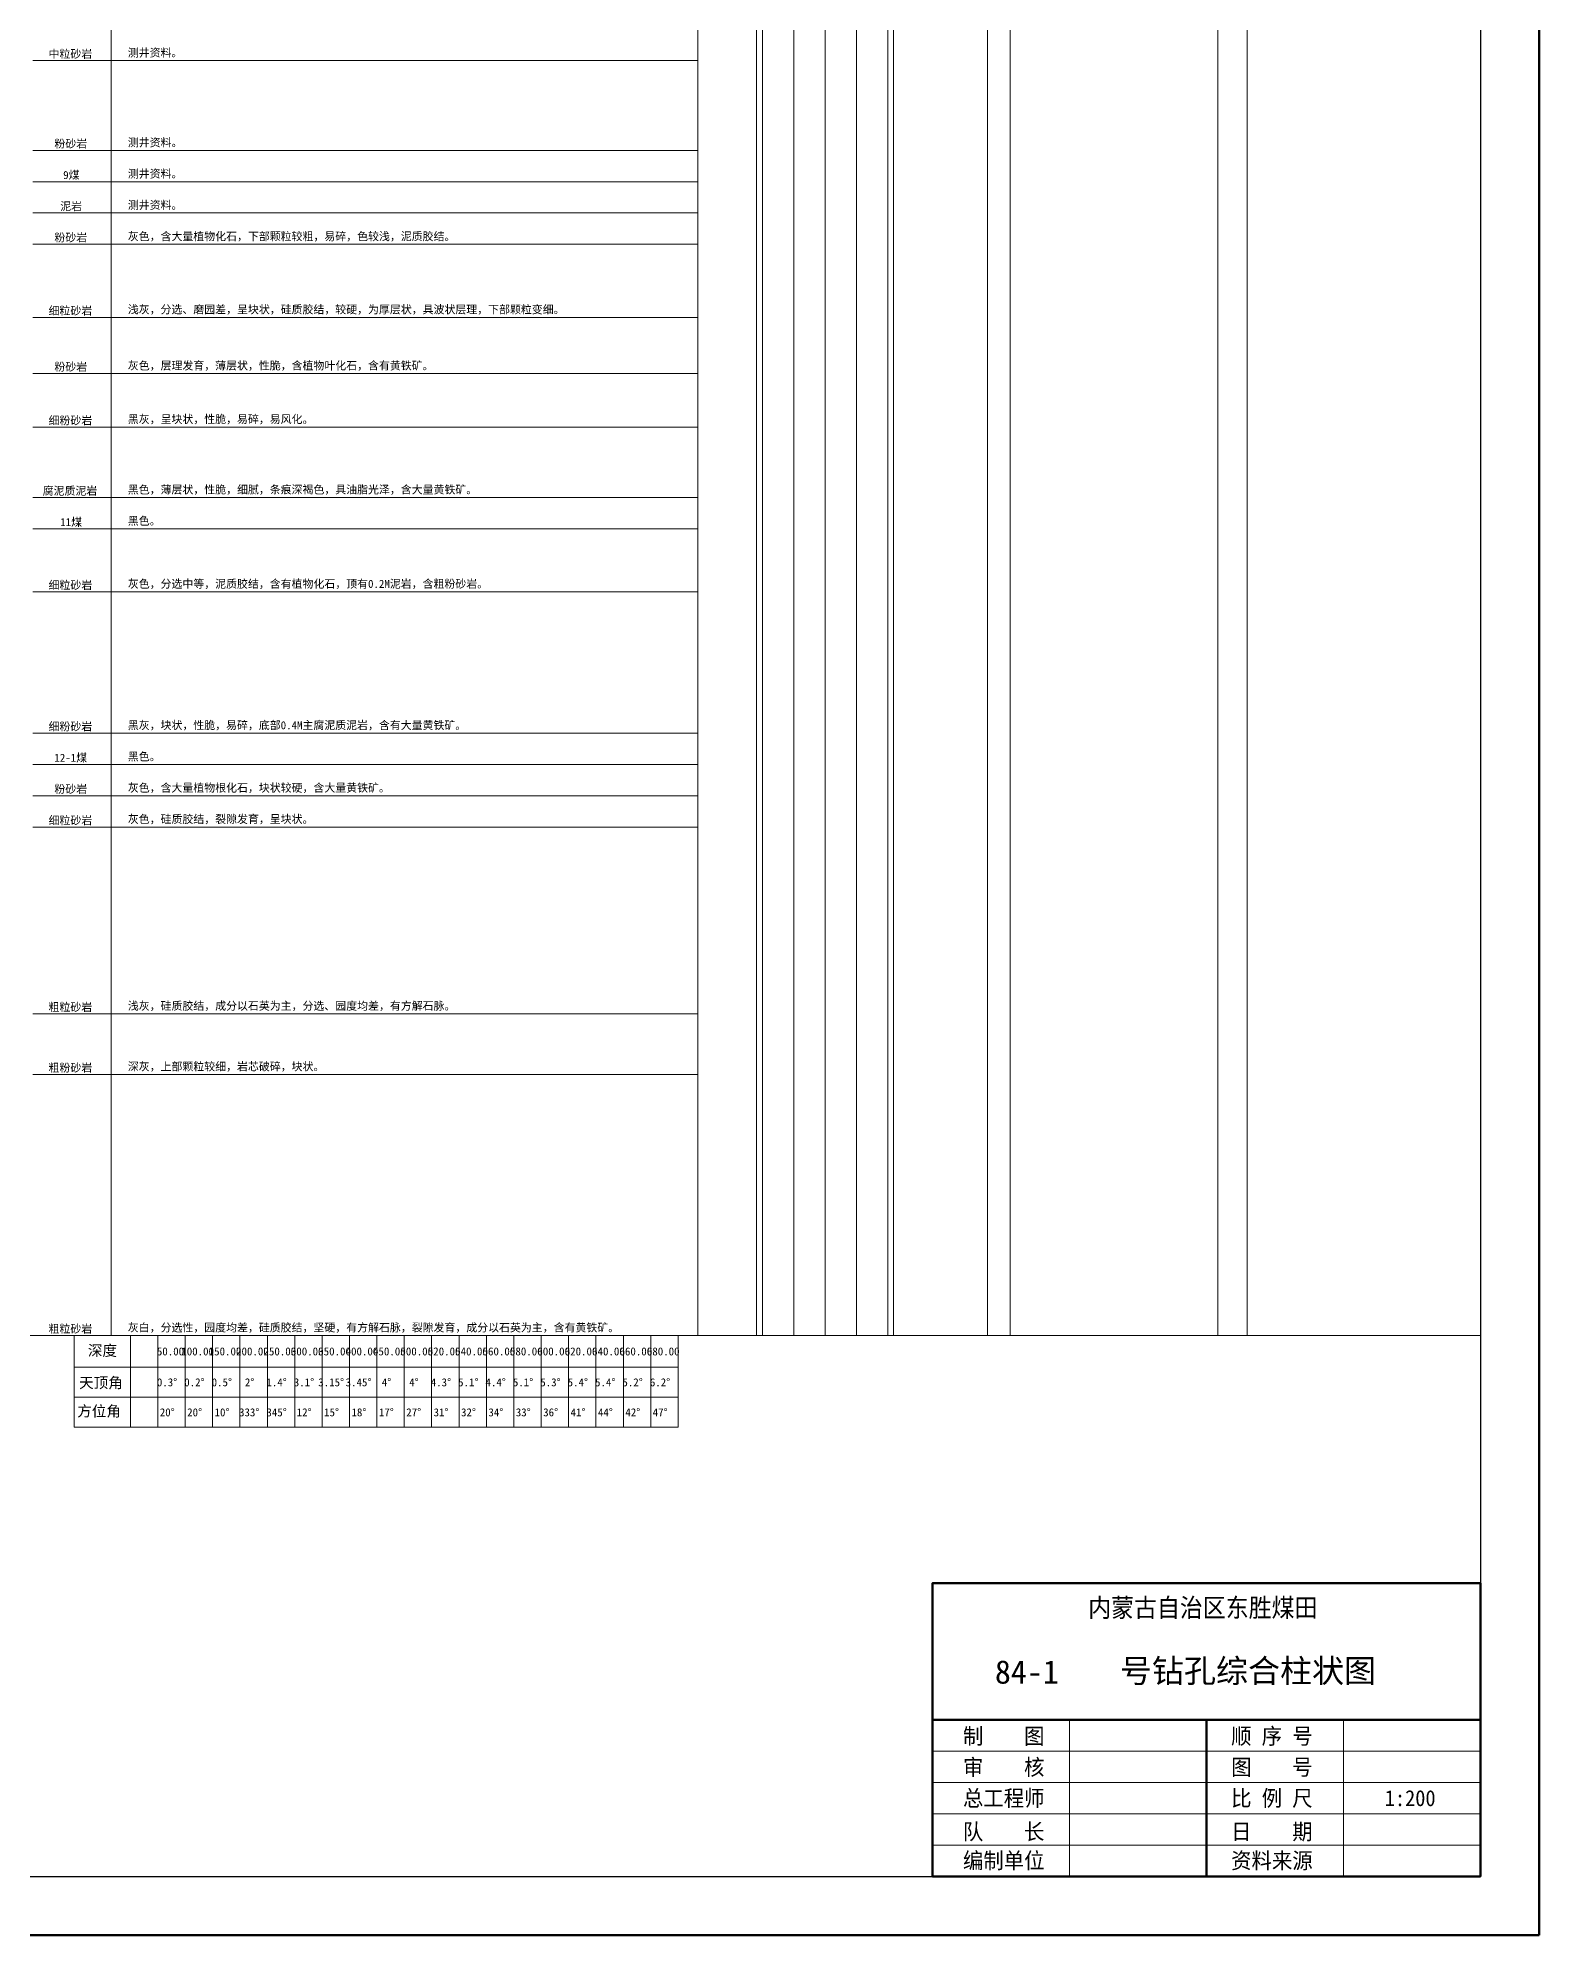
# Model space of a CAD drawing. Header units: inches. Extents: x -27 to 109, y -724 to 26.
# Drawn here: x 32.1 to 108.9, y -724.2 to -627.2 of the extents above; entities that cross this region are included whole.
import ezdxf

# ---------------------------------------------------------------- set-up
doc = ezdxf.new("R2010")
doc.units = ezdxf.units.IN
doc.header["$MEASUREMENT"] = 0
doc.layers.get('0').update_dxf_attribs({"lineweight": 0})
doc.layers.add('图形修饰', color=7, linetype='Continuous', lineweight=0)
for name, color, linetype, lineweight, true_color in [('自然伽玛', 5, 'Continuous', 0, 0x0000ff), ('自然电位', 1, 'Continuous', 0, 0xff0000), ('视电阻率', 3, 'Continuous', 0, 0x00ff00)]:
    doc.layers.add(name, color=color, linetype=linetype, lineweight=lineweight, true_color=true_color)
doc.styles.add('仿宋', font='')
doc.styles.add('宋体', font='')
doc.styles.add('黑体', font='')
doc.styles.get('仿宋').set_extended_font_data('仿宋')
doc.styles.get('宋体').set_extended_font_data('宋体')
doc.styles.get('黑体').set_extended_font_data('黑体')

msp = doc.modelspace()

# ---------------------------------------------------------------- linework, layer by layer
at = {"lineweight": 100}
for p in [(108.882, 26.296), (-26.918, -724.212)]:
    msp.add_line(p, (108.882, -724.212), dxfattribs=at)
at = {"lineweight": 30}
for p in [(105.882, 23.296), (-23.918, -721.212)]:
    msp.add_line(p, (105.882, -721.212), dxfattribs=at)
at = {"linetype": 'Continuous', "lineweight": 15}
for p, q in [((35.882, 0.896), (35.882, -693.554)), ((65.882, 0.896), (65.882, -693.554)), ((68.882, 0.896), (68.882, -693.554)), ((69.19, 0.896), (69.19, -693.554)), ((69.19, 0.896), (69.19, -693.554)), ((70.79, 0.896), (70.79, -693.554)), ((70.79, 0.896), (70.79, -693.554)), ((72.39, 0.896), (72.39, -693.554)), ((72.39, 0.896), (72.39, -693.554)), ((73.99, 0.896), (73.99, -693.554)), ((73.99, 0.896), (73.99, -693.554)), ((75.59, 0.896), (75.59, -693.554)), ((75.59, 0.896), (75.59, -693.554)), ((75.882, 0.896), (75.882, -693.554)), ((31.882, -628.364), (35.882, -628.364)), ((35.882, -628.364), (65.882, -628.364)), ((31.882, -632.954), (35.882, -632.954)), ((35.882, -632.954), (65.882, -632.954)), ((31.882, -634.554), (35.882, -634.554)), ((35.882, -634.554), (65.882, -634.554)), ((31.882, -636.154), (35.882, -636.154)), ((35.882, -636.154), (65.882, -636.154)), ((31.882, -637.754), (35.882, -637.754)), ((35.882, -637.754), (65.882, -637.754)), ((31.882, -641.494), (35.882, -641.494)), ((35.882, -641.494), (65.882, -641.494)), ((31.882, -644.364), (35.882, -644.364)), ((35.882, -644.364), (65.882, -644.364)), ((31.882, -647.104), (35.882, -647.104)), ((35.882, -647.104), (65.882, -647.104)), ((31.882, -650.704), (35.882, -650.704)), ((35.882, -650.704), (65.882, -650.704)), ((31.882, -652.304), (35.882, -652.304)), ((35.882, -652.304), (65.882, -652.304)), ((31.882, -655.524), (35.882, -655.524)), ((35.882, -655.524), (65.882, -655.524)), ((31.882, -662.754), (35.882, -662.754)), ((35.882, -662.754), (65.882, -662.754)), ((31.882, -664.354), (35.882, -664.354)), ((35.882, -664.354), (65.882, -664.354)), ((31.882, -665.954), (35.882, -665.954)), ((35.882, -665.954), (65.882, -665.954)), ((31.882, -667.554), (35.882, -667.554)), ((35.882, -667.554), (65.882, -667.554)), ((31.882, -677.104), (35.882, -677.104)), ((35.882, -677.104), (65.882, -677.104)), ((31.882, -680.204), (35.882, -680.204)), ((35.882, -680.204), (65.882, -680.204)), ((31.882, -693.554), (35.882, -693.554)), ((35.882, -693.554), (65.882, -693.554)), ((36.871, -693.554), (64.871, -693.554)), ((38.271, -693.554), (38.271, -695.181)), ((39.671, -693.554), (39.671, -695.181)), ((41.071, -693.554), (41.071, -695.181)), ((42.471, -693.554), (42.471, -695.181)), ((43.871, -693.554), (43.871, -695.181)), ((45.271, -693.554), (45.271, -695.181)), ((46.671, -693.554), (46.671, -695.181)), ((48.071, -693.554), (48.071, -695.181)), ((49.471, -693.554), (49.471, -695.181)), ((50.871, -693.554), (50.871, -695.181)), ((52.271, -693.554), (52.271, -695.181)), ((53.671, -693.554), (53.671, -695.181)), ((55.071, -693.554), (55.071, -695.181)), ((56.471, -693.554), (56.471, -695.181)), ((57.871, -693.554), (57.871, -695.181)), ((59.271, -693.554), (59.271, -695.181)), ((60.671, -693.554), (60.671, -695.181)), ((62.071, -693.554), (62.071, -695.181)), ((63.471, -693.554), (63.471, -695.181)), ((64.871, -693.554), (64.871, -695.181)), ((36.871, -695.181), (64.871, -695.181)), ((36.871, -695.181), (64.871, -695.181)), ((38.271, -695.181), (38.271, -696.715)), ((39.671, -695.181), (39.671, -696.715)), ((41.071, -695.181), (41.071, -696.715)), ((42.471, -695.181), (42.471, -696.715)), ((43.871, -695.181), (43.871, -696.715)), ((45.271, -695.181), (45.271, -696.715)), ((46.671, -695.181), (46.671, -696.715)), ((48.071, -695.181), (48.071, -696.715)), ((49.471, -695.181), (49.471, -696.715)), ((50.871, -695.181), (50.871, -696.715)), ((52.271, -695.181), (52.271, -696.715)), ((53.671, -695.181), (53.671, -696.715)), ((55.071, -695.181), (55.071, -696.715)), ((56.471, -695.181), (56.471, -696.715)), ((57.871, -695.181), (57.871, -696.715)), ((59.271, -695.181), (59.271, -696.715)), ((60.671, -695.181), (60.671, -696.715)), ((62.071, -695.181), (62.071, -696.715)), ((63.471, -695.181), (63.471, -696.715)), ((64.871, -695.181), (64.871, -696.715)), ((36.871, -696.715), (64.871, -696.715)), ((36.871, -696.715), (64.871, -696.715)), ((38.271, -696.715), (38.271, -698.25)), ((39.671, -696.715), (39.671, -698.25)), ((41.071, -696.715), (41.071, -698.25)), ((42.471, -696.715), (42.471, -698.25)), ((43.871, -696.715), (43.871, -698.25)), ((45.271, -696.715), (45.271, -698.25)), ((46.671, -696.715), (46.671, -698.25)), ((48.071, -696.715), (48.071, -698.25)), ((49.471, -696.715), (49.471, -698.25)), ((50.871, -696.715), (50.871, -698.25)), ((52.271, -696.715), (52.271, -698.25)), ((53.671, -696.715), (53.671, -698.25)), ((55.071, -696.715), (55.071, -698.25)), ((56.471, -696.715), (56.471, -698.25)), ((57.871, -696.715), (57.871, -698.25)), ((59.271, -696.715), (59.271, -698.25)), ((60.671, -696.715), (60.671, -698.25)), ((62.071, -696.715), (62.071, -698.25)), ((63.471, -696.715), (63.471, -698.25)), ((64.871, -696.715), (64.871, -698.25)), ((36.871, -698.25), (64.871, -698.25))]:
    msp.add_line(p, q, dxfattribs=at)
at = {"lineweight": 15}
for p, q in [((-23.918, -693.554), (105.882, -693.554)), ((-23.918, -693.554), (33.999, -693.554)), ((33.999, -693.554), (33.999, -695.638)), ((33.999, -693.554), (36.871, -693.554)), ((33.999, -693.554), (33.999, -698.25)), ((36.871, -693.554), (36.871, -698.25)), ((33.999, -695.181), (36.871, -695.181)), ((33.999, -696.715), (36.871, -696.715)), ((33.999, -698.25), (36.871, -698.25))]:
    msp.add_line(p, q, dxfattribs=at)
at = {"layer": '图形修饰', "color": 7, "linetype": 'Continuous', "lineweight": 50}
for p, q in [((77.882, -713.212), (105.882, -713.212)), ((91.882, -713.212), (91.882, -721.212))]:
    msp.add_line(p, q, dxfattribs=at)
at = {"layer": '图形修饰', "color": 7, "linetype": 'Continuous', "lineweight": 0}
for p, q in [((84.882, -713.212), (84.882, -721.212)), ((98.882, -713.212), (98.882, -721.212)), ((77.882, -714.812), (105.882, -714.812)), ((77.882, -716.412), (105.882, -716.412)), ((77.882, -718.012), (105.882, -718.012)), ((77.882, -719.612), (105.882, -719.612))]:
    msp.add_line(p, q, dxfattribs=at)
at = {"layer": '图形修饰', "color": 7, "linetype": 'Continuous', "lineweight": 50}
msp.add_lwpolyline([(77.882, -721.212), (105.882, -721.212), (105.882, -706.212), (77.882, -706.212), (77.882, -721.212)], dxfattribs=at)
at = {"layer": '自然伽玛', "linetype": 'Continuous', "lineweight": 15}
msp.add_line((105.882, 0.896), (105.882, -693.554), dxfattribs=at)
at = {"layer": '自然电位', "linetype": 'Continuous', "lineweight": 15}
for p, q in [((80.682, 0.896), (80.682, -693.554)), ((93.964, 0.896), (93.964, -693.554))]:
    msp.add_line(p, q, dxfattribs=at)
at = {"layer": '视电阻率', "linetype": 'Continuous', "lineweight": 15}
for p, q in [((81.851, 0.896), (81.851, -693.554)), ((92.466, 0.896), (92.466, -693.554))]:
    msp.add_line(p, q, dxfattribs=at)

# ---------------------------------------------------------------- texts
at = {"style": '宋体'}
for s, height, p in [('中粒砂岩', 0.4092, (32.685, -628.227)), ('  测井资料。', 0.4092, (36.182, -628.164)), ('粉砂岩', 0.4092, (32.984, -632.817)), ('  测井资料。', 0.4092, (36.182, -632.754)), ('9煤', 0.4092, (33.433, -634.417)), ('  测井资料。', 0.4092, (36.182, -634.354)), ('泥岩', 0.4092, (33.283, -636.017)), ('  测井资料。', 0.4092, (36.182, -635.954)), ('粉砂岩', 0.4092, (32.984, -637.617)), ('  灰色，含大量植物化石，下部颗粒较粗，易碎，色较浅，泥质胶结。', 0.4092, (36.182, -637.554)), ('细粒砂岩', 0.4092, (32.685, -641.357)), ('  浅灰，分选、磨园差，呈块状，硅质胶结，较硬，为厚层状，具波状层理，下部颗粒变细。', 0.4092, (36.182, -641.294)), ('粉砂岩', 0.4092, (32.984, -644.227)), ('  灰色，层理发育，薄层状，性脆，含植物叶化石，含有黄铁矿。', 0.4092, (36.182, -644.164)), ('细粉砂岩', 0.4092, (32.685, -646.967)), ('  黑灰，呈块状，性脆，易碎，易风化。', 0.4092, (36.182, -646.904)), ('腐泥质泥岩', 0.4092, (32.385, -650.567)), ('  黑色，薄层状，性脆，细腻，条痕深褐色，具油脂光泽，含大量黄铁矿。', 0.4092, (36.182, -650.504)), ('11煤', 0.4092, (33.283, -652.167)), ('  黑色。', 0.4092, (36.182, -652.104)), ('细粒砂岩', 0.4092, (32.685, -655.387)), ('  灰色，分选中等，泥质胶结，含有植物化石，顶有0.2M泥岩，含粗粉砂岩。', 0.4092, (36.182, -655.324)), ('细粉砂岩', 0.4092, (32.685, -662.617)), ('  黑灰，块状，性脆，易碎，底部0.4M主腐泥质泥岩，含有大量黄铁矿。', 0.4092, (36.182, -662.554)), ('12-1煤', 0.4092, (32.984, -664.217)), ('  黑色。', 0.4092, (36.182, -664.154)), ('粉砂岩', 0.4092, (32.984, -665.817)), ('  灰色，含大量植物根化石，块状较硬，含大量黄铁矿。', 0.4092, (36.182, -665.754)), ('细粒砂岩', 0.4092, (32.685, -667.417)), ('  灰色，硅质胶结，裂隙发育，呈块状。', 0.4092, (36.182, -667.354)), ('粗粒砂岩', 0.4092, (32.685, -676.967)), ('  浅灰，硅质胶结，成分以石英为主，分选、园度均差，有方解石脉。', 0.4092, (36.182, -676.904)), ('粗粉砂岩', 0.4092, (32.685, -680.067)), ('  深灰，上部颗粒较细，岩芯破碎，块状。', 0.4092, (36.182, -680.004)), ('粗粒砂岩', 0.4092, (32.685, -693.417)), ('  灰白，分选性，园度均差，硅质胶结，坚硬，有方解石脉，裂隙发育，成分以石英为主，含有黄铁矿。', 0.4092, (36.182, -693.354)), ('深度', 0.5456, (34.696, -694.597)), ('50.00', 0.4092, (38.223, -694.572)), ('100.00', 0.4092, (39.473, -694.572)), ('150.00', 0.4092, (40.873, -694.572)), ('200.00', 0.4092, (42.273, -694.572)), ('250.00', 0.4092, (43.673, -694.572)), ('300.00', 0.4092, (45.073, -694.572)), ('350.00', 0.4092, (46.473, -694.572)), ('400.00', 0.4092, (47.873, -694.572)), ('450.00', 0.4092, (49.273, -694.572)), ('500.00', 0.4092, (50.673, -694.572)), ('520.00', 0.4092, (52.073, -694.572)), ('540.00', 0.4092, (53.473, -694.572)), ('560.00', 0.4092, (54.873, -694.572)), ('580.00', 0.4092, (56.273, -694.572)), ('600.00', 0.4092, (57.673, -694.572)), ('620.00', 0.4092, (59.073, -694.572)), ('640.00', 0.4092, (60.473, -694.572)), ('660.00', 0.4092, (61.873, -694.572)), ('680.00', 0.4092, (63.273, -694.572)), ('天顶角', 0.5456, (34.248, -696.243)), ('0.3°', 0.4092, (38.223, -696.152)), ('0.2°', 0.4092, (39.623, -696.152)), ('0.5°', 0.4092, (41.023, -696.152)), ('2°', 0.4092, (42.722, -696.152)), ('1.4°', 0.4092, (43.823, -696.152)), ('3.1°', 0.4092, (45.223, -696.152)), ('3.15°', 0.4092, (46.473, -696.152)), ('3.45°', 0.4092, (47.873, -696.152)), ('4°', 0.4092, (49.722, -696.152)), ('4°', 0.4092, (51.122, -696.152)), ('4.3°', 0.4092, (52.223, -696.152)), ('5.1°', 0.4092, (53.623, -696.152)), ('4.4°', 0.4092, (55.023, -696.152)), ('5.1°', 0.4092, (56.423, -696.152)), ('5.3°', 0.4092, (57.823, -696.152)), ('5.4°', 0.4092, (59.223, -696.152)), ('5.4°', 0.4092, (60.623, -696.152)), ('5.2°', 0.4092, (62.023, -696.152)), ('6.2°', 0.4092, (63.423, -696.152)), ('方位角', 0.5456, (34.154, -697.694)), ('20°', 0.4092, (38.372, -697.687)), ('20°', 0.4092, (39.772, -697.687)), ('10°', 0.4092, (41.172, -697.687)), ('333°', 0.4092, (42.423, -697.687)), ('345°', 0.4092, (43.823, -697.687)), ('12°', 0.4092, (45.372, -697.687)), ('15°', 0.4092, (46.772, -697.687)), ('18°', 0.4092, (48.172, -697.687)), ('17°', 0.4092, (49.572, -697.687)), ('27°', 0.4092, (50.972, -697.687)), ('31°', 0.4092, (52.372, -697.687)), ('32°', 0.4092, (53.772, -697.687)), ('34°', 0.4092, (55.172, -697.687)), ('33°', 0.4092, (56.572, -697.687)), ('36°', 0.4092, (57.972, -697.687)), ('41°', 0.4092, (59.372, -697.687)), ('44°', 0.4092, (60.772, -697.687)), ('42°', 0.4092, (62.172, -697.687)), ('47°', 0.4092, (63.572, -697.687))]:
    msp.add_text(s, height=height, dxfattribs=at).set_placement(p)
at = {"color": 7, "style": '宋体'}
msp.add_text('84-1', height=1.2, dxfattribs=at).set_placement((81.064, -711.358))
at = {"layer": '图形修饰', "color": 7}
for s, height, style, width, p in [('内蒙古自治区东胜煤田', 0.9548, '仿宋', 0.9, (85.834, -707.947)), ('制    图', 0.8184, '仿宋', 0.933333, (79.432, -714.447)), ('顺 序 号', 0.8184, '仿宋', 0.933333, (93.142, -714.447)), ('审    核', 0.8184, '仿宋', 0.933333, (79.432, -716.035)), ('图    号', 0.8184, '仿宋', 0.933333, (93.142, -716.035)), ('总工程师', 0.8184, '仿宋', 0.933333, (79.432, -717.62)), ('比 例 尺', 0.8184, '仿宋', 0.933333, (93.142, -717.62)), ('1:200', 0.8184, '宋体', 0.933333, (100.994, -717.62)), ('队    长', 0.8184, '仿宋', 0.933333, (79.432, -719.333)), ('日    期', 0.8184, '仿宋', 0.933333, (93.142, -719.333)), ('编制单位', 0.8184, '仿宋', 0.933333, (79.432, -720.812)), ('资料来源', 0.8184, '仿宋', 0.933333, (93.142, -720.812))]:
    msp.add_text(s, height=height, dxfattribs=dict(at, style=style, width=width)).set_placement(p)
at = {"layer": '图形修饰', "color": 7, "style": '黑体'}
msp.add_text('号钻孔综合柱状图', height=1.2, dxfattribs=at).set_placement((87.457, -711.302))

doc.saveas('drawing.dxf')
